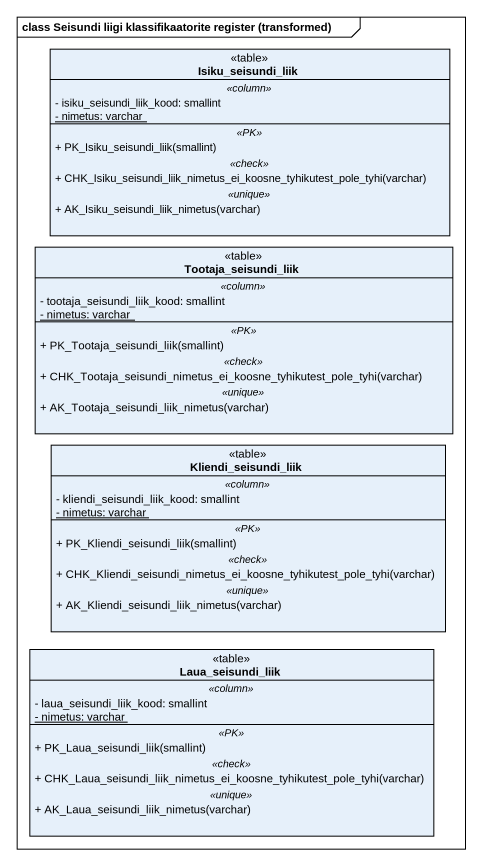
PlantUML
@startuml
mainframe class Seisundi liigi klassifikaatorite register (transformed)
hide circle
hide empty members
skinparam classAttributeIconSize 0
class Isiku_seisundi_liik <<table>> {
  .. <<column>> ..
  - isiku_seisundi_liik_kood: smallint
  {static} - nimetus: varchar
  .. <<PK>> ..
  + PK_Isiku_seisundi_liik(smallint)
  .. <<check>> ..
  + CHK_Isiku_seisundi_liik_nimetus_ei_koosne_tyhikutest_pole_tyhi(varchar)
  .. <<unique>> ..
  + AK_Isiku_seisundi_liik_nimetus(varchar)
}
class Tootaja_seisundi_liik <<table>> {
  .. <<column>> ..
  - tootaja_seisundi_liik_kood: smallint
  {static} - nimetus: varchar
  .. <<PK>> ..
  + PK_Tootaja_seisundi_liik(smallint)
  .. <<check>> ..
  + CHK_Tootaja_seisundi_nimetus_ei_koosne_tyhikutest_pole_tyhi(varchar)
  .. <<unique>> ..
  + AK_Tootaja_seisundi_liik_nimetus(varchar)
}
class Kliendi_seisundi_liik <<table>> {
  .. <<column>> ..
  - kliendi_seisundi_liik_kood: smallint
  {static} - nimetus: varchar
  .. <<PK>> ..
  + PK_Kliendi_seisundi_liik(smallint)
  .. <<check>> ..
  + CHK_Kliendi_seisundi_nimetus_ei_koosne_tyhikutest_pole_tyhi(varchar)
  .. <<unique>> ..
  + AK_Kliendi_seisundi_liik_nimetus(varchar)
}
class Laua_seisundi_liik <<table>> {
  .. <<column>> ..
  - laua_seisundi_liik_kood: smallint
  {static} - nimetus: varchar
  .. <<PK>> ..
  + PK_Laua_seisundi_liik(smallint)
  .. <<check>> ..
  + CHK_Laua_seisundi_liik_nimetus_ei_koosne_tyhikutest_pole_tyhi(varchar)
  .. <<unique>> ..
  + AK_Laua_seisundi_liik_nimetus(varchar)
}
@enduml
